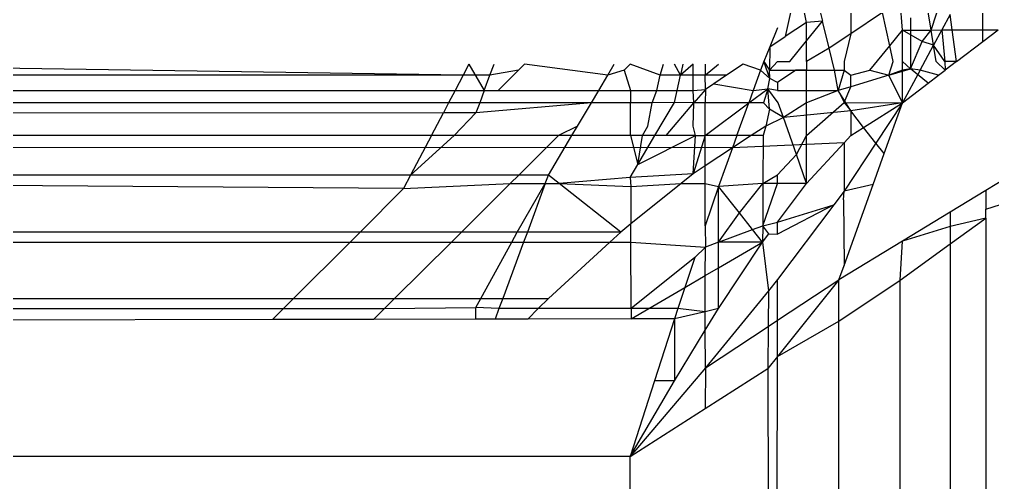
# Model space of a CAD drawing. Header units: inches. Extents: x 17 to 4615, y 5 to 3256.
# Drawn here: x 1651.627 to 1654.662, y 1396.532 to 1397.975 of the extents above; entities that cross this region are included whole.
import ezdxf

# ---------------------------------------------------------------- set-up
doc = ezdxf.new("R2010")
doc.units = ezdxf.units.IN
doc.header["$MEASUREMENT"] = 0

msp = doc.modelspace()

# ---------------------------------------------------------------- linework, layer by layer
for p, q in [((1654.0551, 1398.103), (1654.0156, 1397.922)), ((1654.0824, 1397.9662), (1654.0551, 1398.103)), ((1654.2199, 1398.0696), (1654.2199, 1397.9309)), ((1654.4709, 1397.9423), (1654.4534, 1398.0515)), ((1654.4709, 1397.9423), (1654.5093, 1398.0592)), ((1654.381, 1397.9421), (1654.3743, 1398.0337)), ((1654.6324, 1397.9426), (1654.6324, 1398.0395)), ((1654.1256, 1397.9948), (1654.1318, 1397.9695)), ((1654.3188, 1397.9967), (1654.2199, 1397.9309)), ((1654.3416, 1397.8933), (1654.3188, 1397.9967)), ((1654.5302, 1397.9904), (1654.5042, 1397.9424)), ((1654.5367, 1397.9424), (1654.5302, 1397.9904)), ((1654.0824, 1397.9662), (1654.0156, 1397.922)), ((1654.1318, 1397.9695), (1654.0824, 1397.9662)), ((1654.0824, 1397.9084), (1654.1318, 1397.9695)), ((1654.0824, 1397.9084), (1654.0824, 1397.9662)), ((1654.1525, 1397.886), (1654.1318, 1397.9695)), ((1654.4066, 1397.9808), (1654.4066, 1397.9422)), ((1653.9916, 1397.9489), (1653.9674, 1397.8901)), ((1653.9674, 1397.8901), (1654.0156, 1397.922)), ((1654.2199, 1397.9309), (1654.1525, 1397.886)), ((1654.2199, 1397.9309), (1654.1991, 1397.844)), ((1654.3416, 1397.8933), (1654.381, 1397.9421)), ((1654.381, 1397.9421), (1654.4066, 1397.9422)), ((1654.4431, 1397.906), (1654.381, 1397.9421)), ((1654.381, 1397.844), (1654.381, 1397.9421)), ((1654.4066, 1397.9422), (1654.4709, 1397.9423)), ((1654.4066, 1397.9422), (1654.4066, 1397.8214)), ((1654.4431, 1397.906), (1654.4709, 1397.9423)), ((1654.4709, 1397.9423), (1654.5042, 1397.9424)), ((1654.4785, 1397.8951), (1654.4709, 1397.9423)), ((1654.5042, 1397.9424), (1654.4785, 1397.8951)), ((1654.5042, 1397.9424), (1654.5137, 1397.844)), ((1654.5042, 1397.9424), (1654.5367, 1397.9424)), ((1654.5367, 1397.9424), (1654.6324, 1397.9426)), ((1654.55, 1397.844), (1654.5367, 1397.9424)), ((1654.6324, 1397.9426), (1654.6795, 1397.9427)), ((1654.6324, 1397.9068), (1654.6795, 1397.9427)), ((1654.6324, 1397.9068), (1654.6324, 1397.9426)), ((1653.9674, 1397.8901), (1653.9485, 1397.844)), ((1653.9674, 1397.8901), (1653.967, 1397.8167)), ((1654.0304, 1397.844), (1654.0824, 1397.9084)), ((1654.0824, 1397.844), (1654.0824, 1397.9084)), ((1654.2799, 1397.8167), (1654.3416, 1397.8933)), ((1654.3526, 1397.844), (1654.3416, 1397.8933)), ((1654.4066, 1397.8214), (1654.4431, 1397.906)), ((1654.4361, 1397.8167), (1654.4785, 1397.8951)), ((1654.4785, 1397.8951), (1654.4431, 1397.906)), ((1654.4868, 1397.844), (1654.4785, 1397.8951)), ((1654.5137, 1397.844), (1654.4785, 1397.8951)), ((1654.55, 1397.844), (1654.6324, 1397.9068)), ((1654.1525, 1397.886), (1654.0824, 1397.844)), ((1654.1696, 1397.8167), (1654.1525, 1397.886)), ((1653.011, 1397.8011), (1650.7324, 1397.8355)), ((1653.0291, 1397.8355), (1653.011, 1397.8011)), ((1653.0291, 1397.8355), (1653.077, 1397.7536)), ((1653.0947, 1397.8011), (1653.1075, 1397.8355)), ((1653.184, 1397.8167), (1653.2028, 1397.8355)), ((1653.4621, 1397.8011), (1653.2028, 1397.8355)), ((1653.4621, 1397.8011), (1653.4825, 1397.8355)), ((1653.5324, 1397.8355), (1653.5135, 1397.8167)), ((1653.6256, 1397.8011), (1653.5324, 1397.8355)), ((1653.6256, 1397.8011), (1653.6357, 1397.8355)), ((1653.6891, 1397.8011), (1653.6699, 1397.8355)), ((1653.6968, 1397.8355), (1653.6891, 1397.8011)), ((1653.7289, 1397.8355), (1653.6891, 1397.8011)), ((1653.7289, 1397.8011), (1653.7289, 1397.8355)), ((1653.7664, 1397.8011), (1653.8074, 1397.8355)), ((1653.7664, 1397.8355), (1653.7664, 1397.8011)), ((1653.8849, 1397.8355), (1653.833, 1397.8011)), ((1653.9386, 1397.8167), (1653.8849, 1397.8355)), ((1653.9485, 1397.844), (1653.9386, 1397.8167)), ((1653.9485, 1397.844), (1653.967, 1397.8167)), ((1653.9672, 1397.7909), (1653.9485, 1397.844)), ((1653.967, 1397.8167), (1653.9916, 1397.844)), ((1653.9916, 1397.844), (1654.0304, 1397.844)), ((1654.0824, 1397.844), (1654.0824, 1397.8167)), ((1654.1991, 1397.844), (1654.1991, 1397.8167)), ((1654.3388, 1397.8011), (1654.3526, 1397.844)), ((1654.4066, 1397.8214), (1654.381, 1397.844)), ((1654.381, 1397.8167), (1654.381, 1397.844)), ((1654.5142, 1397.8167), (1654.4868, 1397.844)), ((1654.5137, 1397.844), (1654.5142, 1397.8167)), ((1654.55, 1397.844), (1654.5137, 1397.844)), ((1654.55, 1397.844), (1654.5142, 1397.8167)), ((1653.011, 1397.8011), (1650.7324, 1397.8012)), ((1653.011, 1397.8011), (1652.986, 1397.7536)), ((1653.0947, 1397.8011), (1653.011, 1397.8011)), ((1653.077, 1397.7536), (1653.0947, 1397.8011)), ((1653.184, 1397.8167), (1653.0947, 1397.8011)), ((1653.1206, 1397.7536), (1653.184, 1397.8167)), ((1653.4339, 1397.7536), (1653.4621, 1397.8011)), ((1653.5135, 1397.8167), (1653.4621, 1397.8011)), ((1653.5135, 1397.8167), (1653.5327, 1397.7536)), ((1653.6149, 1397.7536), (1653.6256, 1397.8011)), ((1653.6891, 1397.8011), (1653.6256, 1397.8011)), ((1653.6784, 1397.7536), (1653.6891, 1397.8011)), ((1653.7289, 1397.8011), (1653.6891, 1397.8011)), ((1653.7289, 1397.7536), (1653.7289, 1397.8011)), ((1653.7664, 1397.8011), (1653.7289, 1397.8011)), ((1653.7665, 1397.7571), (1653.7664, 1397.8011)), ((1653.833, 1397.8011), (1653.7664, 1397.8011)), ((1653.833, 1397.8011), (1653.7935, 1397.7749)), ((1653.9386, 1397.8167), (1653.9157, 1397.7536)), ((1653.9672, 1397.7909), (1653.9386, 1397.8167)), ((1653.9672, 1397.7909), (1653.967, 1397.8167)), ((1653.967, 1397.8167), (1654.0824, 1397.8167)), ((1654.0484, 1397.8167), (1653.9916, 1397.779)), ((1654.0824, 1397.8167), (1654.0484, 1397.8167)), ((1654.0824, 1397.7536), (1654.0824, 1397.8167)), ((1654.0824, 1397.8167), (1654.1696, 1397.8167)), ((1654.1807, 1397.7536), (1654.1696, 1397.8167)), ((1654.1696, 1397.8167), (1654.1991, 1397.8167)), ((1654.1991, 1397.8167), (1654.1807, 1397.7536)), ((1654.1991, 1397.8167), (1654.2199, 1397.8011)), ((1654.2199, 1397.8011), (1654.2799, 1397.8167)), ((1654.2199, 1397.7654), (1654.2199, 1397.8011)), ((1654.3388, 1397.8011), (1654.2199, 1397.7654)), ((1654.2799, 1397.8167), (1654.3388, 1397.8011)), ((1654.3388, 1397.8011), (1654.4066, 1397.8214)), ((1654.381, 1397.8167), (1654.3388, 1397.8011)), ((1654.381, 1397.7152), (1654.3388, 1397.8011)), ((1654.4066, 1397.8214), (1654.381, 1397.8167)), ((1654.4361, 1397.8167), (1654.381, 1397.7152)), ((1654.381, 1397.7152), (1654.381, 1397.8167)), ((1654.4361, 1397.8167), (1654.4066, 1397.8214)), ((1654.4613, 1397.7764), (1654.4066, 1397.8214)), ((1654.4937, 1397.8011), (1654.4361, 1397.8167)), ((1654.4613, 1397.7764), (1654.4937, 1397.8011)), ((1654.4937, 1397.8011), (1654.5142, 1397.8167)), ((1653.7935, 1397.7749), (1653.7665, 1397.7571)), ((1653.7935, 1397.7749), (1653.9157, 1397.7536)), ((1653.9616, 1397.759), (1653.9672, 1397.7909)), ((1653.9916, 1397.779), (1653.9672, 1397.7909)), ((1653.9916, 1397.779), (1653.9916, 1397.7536)), ((1654.381, 1397.7152), (1654.4613, 1397.7764)), ((1650.7324, 1397.7536), (1652.986, 1397.7536)), ((1652.986, 1397.7536), (1652.9658, 1397.7152)), ((1652.986, 1397.7536), (1653.077, 1397.7536)), ((1653.077, 1397.7536), (1653.0627, 1397.7152)), ((1653.077, 1397.7536), (1653.1206, 1397.7536)), ((1653.1206, 1397.7536), (1653.4339, 1397.7536)), ((1653.4113, 1397.7152), (1653.4339, 1397.7536)), ((1653.4339, 1397.7536), (1653.5327, 1397.7536)), ((1653.5327, 1397.7536), (1653.5329, 1397.7152)), ((1653.5327, 1397.7536), (1653.6149, 1397.7536)), ((1653.6005, 1397.7152), (1653.6149, 1397.7536)), ((1653.6149, 1397.7536), (1653.6784, 1397.7536)), ((1653.6699, 1397.7162), (1653.6784, 1397.7536)), ((1653.6784, 1397.7536), (1653.7289, 1397.7536)), ((1653.7289, 1397.7536), (1653.7665, 1397.7571)), ((1653.7309, 1397.7152), (1653.7289, 1397.7536)), ((1653.7665, 1397.7571), (1653.7309, 1397.7152)), ((1653.7665, 1397.7571), (1653.7664, 1397.7152)), ((1653.9018, 1397.7152), (1653.9616, 1397.759)), ((1653.9157, 1397.7536), (1653.9018, 1397.7152)), ((1653.9157, 1397.7536), (1653.9616, 1397.759)), ((1653.9616, 1397.759), (1653.9477, 1397.7152)), ((1653.9916, 1397.7536), (1653.9616, 1397.759)), ((1653.9938, 1397.7152), (1653.9616, 1397.759)), ((1653.9663, 1397.6961), (1653.9616, 1397.759)), ((1653.9916, 1397.7536), (1654.0824, 1397.7536)), ((1654.1807, 1397.7536), (1654.0824, 1397.7152)), ((1654.0824, 1397.7152), (1654.0824, 1397.7536)), ((1654.0824, 1397.7536), (1654.1807, 1397.7536)), ((1654.2199, 1397.7654), (1654.1807, 1397.7536)), ((1654.2199, 1397.69), (1654.1807, 1397.7536)), ((1654.1807, 1397.7536), (1654.1991, 1397.7165)), ((1654.1991, 1397.7165), (1654.2199, 1397.7654)), ((1652.9658, 1397.7152), (1650.7324, 1397.7153)), ((1652.9658, 1397.7152), (1652.9495, 1397.6843)), ((1653.0627, 1397.7152), (1652.9658, 1397.7152)), ((1653.0627, 1397.7152), (1653.0512, 1397.6843)), ((1653.4113, 1397.7152), (1653.0512, 1397.6843)), ((1653.4113, 1397.7152), (1653.0627, 1397.7152)), ((1653.3682, 1397.6431), (1653.4113, 1397.7152)), ((1653.5329, 1397.7152), (1653.4113, 1397.7152)), ((1653.6005, 1397.7152), (1653.5329, 1397.7152)), ((1653.5332, 1397.6132), (1653.5329, 1397.7152)), ((1653.5869, 1397.6431), (1653.6005, 1397.7152)), ((1653.6699, 1397.7162), (1653.6005, 1397.7152)), ((1653.6094, 1397.6132), (1653.6699, 1397.7162)), ((1653.6441, 1397.6132), (1653.7309, 1397.7152)), ((1653.7309, 1397.7152), (1653.6699, 1397.7162)), ((1653.7289, 1397.6431), (1653.7309, 1397.7152)), ((1653.7664, 1397.7152), (1653.7309, 1397.7152)), ((1653.7664, 1397.6132), (1653.9018, 1397.7152)), ((1653.9018, 1397.7152), (1653.7664, 1397.7152)), ((1653.7664, 1397.6132), (1653.7664, 1397.7152)), ((1653.8649, 1397.6132), (1653.9018, 1397.7152)), ((1653.9477, 1397.7152), (1653.9018, 1397.7152)), ((1653.9477, 1397.7152), (1653.9663, 1397.6961)), ((1654.0098, 1397.67), (1653.9938, 1397.7152)), ((1654.0824, 1397.7152), (1654.0098, 1397.67)), ((1654.0824, 1397.6132), (1654.1991, 1397.7165)), ((1654.0824, 1397.6132), (1654.0824, 1397.7152)), ((1654.1991, 1397.7165), (1654.381, 1397.7152)), ((1654.1991, 1397.7165), (1654.2199, 1397.69)), ((1654.381, 1397.7152), (1654.2199, 1397.69)), ((1654.2601, 1397.6387), (1654.381, 1397.7152)), ((1654.381, 1397.7152), (1654.2983, 1397.59)), ((1654.3242, 1397.5569), (1654.381, 1397.7152)), ((1652.9495, 1397.6843), (1650.7324, 1397.6831)), ((1652.9122, 1397.6132), (1652.9495, 1397.6843)), ((1653.0512, 1397.6843), (1652.9495, 1397.6843)), ((1652.9832, 1397.6132), (1653.0512, 1397.6843)), ((1653.9663, 1397.6961), (1653.9548, 1397.6431)), ((1654.0098, 1397.67), (1653.9663, 1397.6961)), ((1654.2199, 1397.69), (1654.0098, 1397.67)), ((1654.2199, 1397.69), (1654.2199, 1397.6132)), ((1654.2601, 1397.6387), (1654.2199, 1397.69)), ((1654.0098, 1397.67), (1653.9548, 1397.6431)), ((1654.0504, 1397.5547), (1654.0098, 1397.67)), ((1653.3682, 1397.6431), (1653.3086, 1397.6132)), ((1653.3504, 1397.6132), (1653.3682, 1397.6431)), ((1653.5707, 1397.6132), (1653.5869, 1397.6431)), ((1653.7357, 1397.6132), (1653.7289, 1397.6431)), ((1653.9548, 1397.6431), (1653.9094, 1397.6132)), ((1653.9548, 1397.6431), (1653.947, 1397.6132)), ((1654.2199, 1397.6132), (1654.2601, 1397.6387)), ((1654.2983, 1397.59), (1654.2601, 1397.6387)), ((1653.8509, 1397.5746), (1573.1493, 1397.6132)), ((1652.9122, 1397.6132), (1650.7324, 1397.6132)), ((1652.9122, 1397.6132), (1652.8472, 1397.4899)), ((1652.8472, 1397.4899), (1652.9832, 1397.6132)), ((1652.9832, 1397.6132), (1652.9122, 1397.6132)), ((1653.3086, 1397.6132), (1652.9832, 1397.6132)), ((1653.3086, 1397.6132), (1653.1844, 1397.4899)), ((1653.2771, 1397.4899), (1653.3504, 1397.6132)), ((1653.3504, 1397.6132), (1653.3086, 1397.6132)), ((1653.5332, 1397.6132), (1653.3504, 1397.6132)), ((1653.5332, 1397.6132), (1653.5563, 1397.5228)), ((1653.5707, 1397.6132), (1653.5332, 1397.6132)), ((1653.5563, 1397.5228), (1653.5707, 1397.6132)), ((1653.5563, 1397.5228), (1653.6094, 1397.6132)), ((1653.5563, 1397.5228), (1653.7357, 1397.6132)), ((1653.6094, 1397.6132), (1653.5707, 1397.6132)), ((1653.6441, 1397.6132), (1653.6094, 1397.6132)), ((1653.7357, 1397.6132), (1653.6441, 1397.6132)), ((1653.7664, 1397.6132), (1653.7289, 1397.4942)), ((1653.7289, 1397.4942), (1653.7357, 1397.6132)), ((1653.7357, 1397.6132), (1653.7664, 1397.6132)), ((1653.7664, 1397.5189), (1653.7664, 1397.6132)), ((1653.8649, 1397.6132), (1653.7664, 1397.6132)), ((1653.8649, 1397.6132), (1653.8509, 1397.5746)), ((1653.9094, 1397.6132), (1653.8509, 1397.5746)), ((1654.1992, 1397.5906), (1653.8509, 1397.5746)), ((1653.9094, 1397.6132), (1653.8649, 1397.6132)), ((1653.947, 1397.6132), (1653.9094, 1397.6132)), ((1653.947, 1397.6132), (1653.9461, 1397.4636)), ((1654.0504, 1397.5547), (1654.0824, 1397.6132)), ((1654.0824, 1397.4636), (1654.0824, 1397.6132)), ((1654.0824, 1397.4636), (1654.1992, 1397.5906)), ((1654.1992, 1397.5906), (1654.1991, 1397.4398)), ((1654.2983, 1397.59), (1654.1991, 1397.4398)), ((1654.1992, 1397.5906), (1654.2199, 1397.6132)), ((1654.3242, 1397.5569), (1654.2983, 1397.59)), ((1653.8509, 1397.5746), (1653.7664, 1397.5189)), ((1653.8509, 1397.5746), (1653.8074, 1397.4547)), ((1654.2898, 1397.461), (1654.3242, 1397.5569)), ((1653.9917, 1397.4908), (1654.0504, 1397.5547)), ((1654.0824, 1397.4636), (1654.0504, 1397.5547)), ((1653.5324, 1397.4821), (1653.5563, 1397.5228)), ((1653.7664, 1397.5189), (1653.7289, 1397.4942)), ((1653.7664, 1397.4636), (1653.7664, 1397.5189)), ((1652.8472, 1397.4899), (1650.7324, 1397.4899)), ((1652.8472, 1397.4899), (1652.8253, 1397.4482)), ((1653.1844, 1397.4899), (1652.8472, 1397.4899)), ((1653.1844, 1397.4899), (1653.1579, 1397.4636)), ((1653.2771, 1397.4899), (1653.1844, 1397.4899)), ((1653.2674, 1397.4636), (1653.2771, 1397.4899)), ((1653.3106, 1397.4636), (1653.2771, 1397.4899)), ((1653.5324, 1397.4821), (1653.3106, 1397.4636)), ((1653.7289, 1397.4942), (1653.5324, 1397.4821)), ((1653.5324, 1397.4821), (1653.5338, 1397.4547)), ((1653.7289, 1397.4942), (1653.6908, 1397.4636)), ((1653.9461, 1397.4636), (1653.9917, 1397.4908)), ((1653.9916, 1397.4636), (1653.9917, 1397.4908)), ((1654.7094, 1397.4836), (1654.6411, 1397.4421)), ((1652.8253, 1397.4482), (1650.7324, 1397.4636)), ((1652.6898, 1397.3126), (1652.8253, 1397.4482)), ((1652.8253, 1397.4482), (1653.1579, 1397.4636)), ((1653.1579, 1397.4636), (1653.0059, 1397.3126)), ((1653.1579, 1397.4636), (1653.2674, 1397.4636)), ((1653.18, 1397.3126), (1653.2674, 1397.4636)), ((1653.2674, 1397.4636), (1653.2114, 1397.3126)), ((1653.2674, 1397.4636), (1653.3106, 1397.4636)), ((1653.503, 1397.3126), (1653.3106, 1397.4636)), ((1653.3106, 1397.4636), (1653.5338, 1397.4547)), ((1653.5338, 1397.4547), (1653.6908, 1397.4636)), ((1653.5338, 1397.4547), (1653.5343, 1397.3378)), ((1653.6908, 1397.4636), (1653.5343, 1397.3378)), ((1653.6908, 1397.4636), (1653.7664, 1397.4636)), ((1653.7664, 1397.3315), (1653.7664, 1397.4636)), ((1653.7664, 1397.4636), (1653.8074, 1397.4547)), ((1653.8074, 1397.4547), (1653.7664, 1397.3315)), ((1653.9461, 1397.4636), (1653.8074, 1397.4547)), ((1653.8074, 1397.2815), (1653.8074, 1397.4547)), ((1653.8731, 1397.372), (1653.8074, 1397.4547)), ((1653.8731, 1397.372), (1653.9461, 1397.4636)), ((1653.9461, 1397.4636), (1653.9453, 1397.332)), ((1653.9453, 1397.332), (1653.9916, 1397.4636)), ((1653.9916, 1397.4636), (1653.9461, 1397.4636)), ((1653.9916, 1397.3433), (1654.0824, 1397.4636)), ((1654.0824, 1397.4636), (1653.9916, 1397.4636)), ((1654.1991, 1397.4398), (1654.1669, 1397.397)), ((1654.1976, 1397.413), (1654.1991, 1397.4398)), ((1654.2898, 1397.461), (1654.1991, 1397.4398)), ((1654.1992, 1397.2088), (1654.2898, 1397.461)), ((1654.6411, 1397.4421), (1654.5303, 1397.3747)), ((1654.6411, 1397.4421), (1654.6411, 1397.3836)), ((1654.1976, 1397.413), (1654.1992, 1397.2088)), ((1654.6411, 1397.3836), (1654.7094, 1397.4054)), ((1654.1669, 1397.397), (1653.9916, 1397.3058)), ((1653.9916, 1397.3433), (1654.1669, 1397.397)), ((1654.1669, 1397.397), (1653.9917, 1397.1646)), ((1654.5303, 1397.3747), (1654.381, 1397.284)), ((1654.5303, 1397.3747), (1654.5303, 1397.3304)), ((1654.6411, 1397.3559), (1654.6411, 1397.3836)), ((1653.8074, 1397.2815), (1653.8731, 1397.372)), ((1653.9141, 1397.3203), (1653.8731, 1397.372)), ((1654.5303, 1397.2757), (1654.6411, 1397.3559)), ((1654.6411, 1397.3559), (1654.5303, 1397.3304)), ((1654.6411, 1397.3559), (1654.6411, 1141.2868)), ((1653.5343, 1397.3378), (1653.503, 1397.3126)), ((1653.5345, 1397.2815), (1653.5343, 1397.3378)), ((1653.7664, 1397.3315), (1653.7665, 1397.2651)), ((1653.8074, 1397.2815), (1653.9141, 1397.3203)), ((1653.9141, 1397.3203), (1653.9453, 1397.332)), ((1653.9449, 1397.2815), (1653.9141, 1397.3203)), ((1653.9453, 1397.332), (1653.9449, 1397.2815)), ((1653.9453, 1397.332), (1653.9916, 1397.3433)), ((1653.9641, 1397.3068), (1653.9453, 1397.332)), ((1653.9916, 1397.3058), (1653.9916, 1397.3433)), ((1654.5303, 1397.3304), (1654.381, 1397.284)), ((1654.5303, 1397.3304), (1654.5303, 1397.2757)), ((1652.6898, 1397.3126), (1650.7324, 1397.3126)), ((1652.6586, 1397.2815), (1652.6898, 1397.3126)), ((1653.0059, 1397.3126), (1652.6898, 1397.3126)), ((1653.0059, 1397.3126), (1652.9745, 1397.2815)), ((1653.18, 1397.3126), (1653.0059, 1397.3126)), ((1653.163, 1397.2815), (1653.18, 1397.3126)), ((1653.2114, 1397.3126), (1653.18, 1397.3126)), ((1653.2114, 1397.3126), (1653.1999, 1397.2815)), ((1653.503, 1397.3126), (1653.2114, 1397.3126)), ((1653.503, 1397.3126), (1653.469, 1397.2815)), ((1653.9449, 1397.2815), (1653.9641, 1397.3068)), ((1653.9641, 1397.3068), (1653.9916, 1397.3058)), ((1654.381, 1397.284), (1654.183, 1397.1637)), ((1654.3743, 1397.1628), (1654.381, 1397.284)), ((1650.7324, 1397.2815), (1652.6586, 1397.2815)), ((1652.4825, 1397.1054), (1652.6586, 1397.2815)), ((1652.6586, 1397.2815), (1652.9745, 1397.2815)), ((1652.9745, 1397.2815), (1652.7972, 1397.1054)), ((1652.9745, 1397.2815), (1653.163, 1397.2815)), ((1653.0665, 1397.1054), (1653.163, 1397.2815)), ((1653.1999, 1397.2815), (1653.1346, 1397.1054)), ((1653.163, 1397.2815), (1653.1999, 1397.2815)), ((1653.1999, 1397.2815), (1653.469, 1397.2815)), ((1653.469, 1397.2815), (1653.2771, 1397.1054)), ((1653.469, 1397.2815), (1653.5345, 1397.2815)), ((1653.5352, 1397.0738), (1653.5345, 1397.2815)), ((1653.5345, 1397.2815), (1653.7665, 1397.2651)), ((1653.7665, 1397.2651), (1653.7337, 1397.2334)), ((1653.7664, 1397.177), (1653.7665, 1397.2651)), ((1653.8074, 1397.2815), (1653.7665, 1397.2651)), ((1653.8074, 1397.0738), (1653.9449, 1397.2815)), ((1653.9449, 1397.2815), (1653.8074, 1397.2815)), ((1653.8074, 1397.201), (1653.8074, 1397.2815)), ((1653.8074, 1397.201), (1653.9449, 1397.2815)), ((1653.9449, 1397.2815), (1653.963, 1397.1296)), ((1654.3743, 1397.1628), (1654.5303, 1397.2757)), ((1654.5303, 1397.2757), (1654.4852, 1139.0865)), ((1654.5303, 1397.2757), (1654.581, 1005.8134)), ((1653.7337, 1397.2334), (1653.5352, 1397.0738)), ((1653.7337, 1397.2334), (1653.7025, 1397.1396)), ((1653.7664, 1397.177), (1653.8074, 1397.201)), ((1653.8074, 1397.0738), (1653.8074, 1397.201)), ((1654.183, 1397.1637), (1654.1992, 1397.2088)), ((1653.7025, 1397.1396), (1653.7664, 1397.177)), ((1653.7664, 1397.0642), (1653.7664, 1397.177)), ((1653.9917, 1397.1646), (1653.963, 1397.1296)), ((1653.9916, 1397.0377), (1653.9917, 1397.1646)), ((1654.183, 1397.1637), (1653.9916, 1396.925)), ((1653.9916, 1397.0377), (1654.183, 1397.1637)), ((1654.183, 1397.0352), (1654.183, 1397.1637)), ((1654.183, 1397.0352), (1654.3743, 1397.1628)), ((1654.3743, 1371.8471), (1654.3743, 1397.1628)), ((1653.5901, 1397.0738), (1653.7025, 1397.1396)), ((1653.7025, 1397.1396), (1653.6806, 1397.0738)), ((1650.7324, 1397.1054), (1652.4825, 1397.1054)), ((1652.4509, 1397.0738), (1652.4825, 1397.1054)), ((1652.4825, 1397.1054), (1652.7972, 1397.1054)), ((1652.7972, 1397.1054), (1652.7654, 1397.0738)), ((1652.7972, 1397.1054), (1653.0665, 1397.1054)), ((1653.0512, 1397.0774), (1653.0665, 1397.1054)), ((1653.0665, 1397.1054), (1653.1346, 1397.1054)), ((1653.1346, 1397.1054), (1653.1229, 1397.0738)), ((1653.1346, 1397.1054), (1653.2771, 1397.1054)), ((1653.2771, 1397.1054), (1653.2454, 1397.0738)), ((1653.963, 1397.1296), (1653.7665, 1396.8895)), ((1653.963, 1397.1296), (1653.9624, 1397.0184)), ((1650.7324, 1397.0738), (1652.4509, 1397.0738)), ((1652.4169, 1397.0398), (1652.4509, 1397.0738)), ((1652.4509, 1397.0738), (1652.7654, 1397.0738)), ((1652.7654, 1397.0738), (1652.7316, 1397.0403)), ((1652.7654, 1397.0738), (1653.0512, 1397.0774)), ((1653.0512, 1397.0408), (1653.0512, 1397.0774)), ((1653.1229, 1397.0738), (1653.0512, 1397.0774)), ((1653.1229, 1397.0738), (1653.1107, 1397.0409)), ((1653.2454, 1397.0738), (1653.1229, 1397.0738)), ((1653.2454, 1397.0738), (1653.2125, 1397.041)), ((1653.5352, 1397.0738), (1653.2454, 1397.0738)), ((1653.5352, 1397.0738), (1653.5353, 1397.0417)), ((1653.5901, 1397.0738), (1653.5352, 1397.0738)), ((1653.5353, 1397.0417), (1653.5901, 1397.0738)), ((1653.6806, 1397.0738), (1653.5901, 1397.0738)), ((1653.6806, 1397.0738), (1653.6699, 1397.0417)), ((1653.7664, 1397.0642), (1653.6806, 1397.0738)), ((1653.7664, 1397.0066), (1653.8074, 1397.0738)), ((1653.8074, 1397.0738), (1653.7664, 1397.0642)), ((1652.7316, 1397.0403), (1652.4169, 1397.0398)), ((1653.0512, 1397.0408), (1652.7316, 1397.0403)), ((1653.1107, 1397.0409), (1653.0512, 1397.0408)), ((1653.2125, 1397.041), (1653.1107, 1397.0409)), ((1653.5353, 1397.0417), (1653.2125, 1397.041)), ((1653.6699, 1397.0417), (1653.5353, 1397.0417)), ((1653.6699, 1397.0417), (1653.6081, 1396.8485)), ((1653.7664, 1397.0642), (1653.6699, 1397.0417)), ((1653.6699, 1397.0417), (1653.6699, 1396.8486)), ((1653.7664, 1397.0066), (1653.7664, 1397.0642)), ((1652.4169, 1397.0398), (1650.7324, 1397.0371)), ((1653.7665, 1396.8895), (1653.9624, 1397.0184)), ((1653.9624, 1397.0184), (1653.9616, 1396.8876)), ((1653.9624, 1397.0184), (1653.9916, 1397.0377)), ((1653.9916, 1396.925), (1653.9916, 1397.0377)), ((1653.9916, 1396.925), (1654.183, 1397.0352)), ((1654.1861, 1383.6546), (1654.183, 1397.0352)), ((1653.6699, 1396.8486), (1653.7664, 1397.0066)), ((1653.7665, 1396.8895), (1653.7664, 1397.0066)), ((1653.9497, 1383.6725), (1653.9916, 1396.925)), ((1653.9916, 1396.925), (1653.9616, 1396.8876)), ((1653.7665, 1396.8895), (1653.5324, 1396.6125)), ((1653.7665, 1396.8895), (1653.7664, 1396.7624)), ((1653.7664, 1396.7624), (1653.9616, 1396.8876)), ((1653.9616, 1396.8876), (1653.9624, 1396.0506)), ((1653.5324, 1396.6125), (1653.6699, 1396.8486)), ((1653.6081, 1396.8485), (1653.5324, 1396.6125)), ((1653.6699, 1396.8486), (1653.6081, 1396.8485)), ((1653.5324, 1396.6125), (1653.7664, 1396.7624)), ((1653.5324, 1396.6125), (1379.1524, 1396.6125)), ((1653.5324, 1015.3687), (1653.5324, 1396.6125))]:
    msp.add_line(p, q)

doc.saveas('drawing.dxf')
